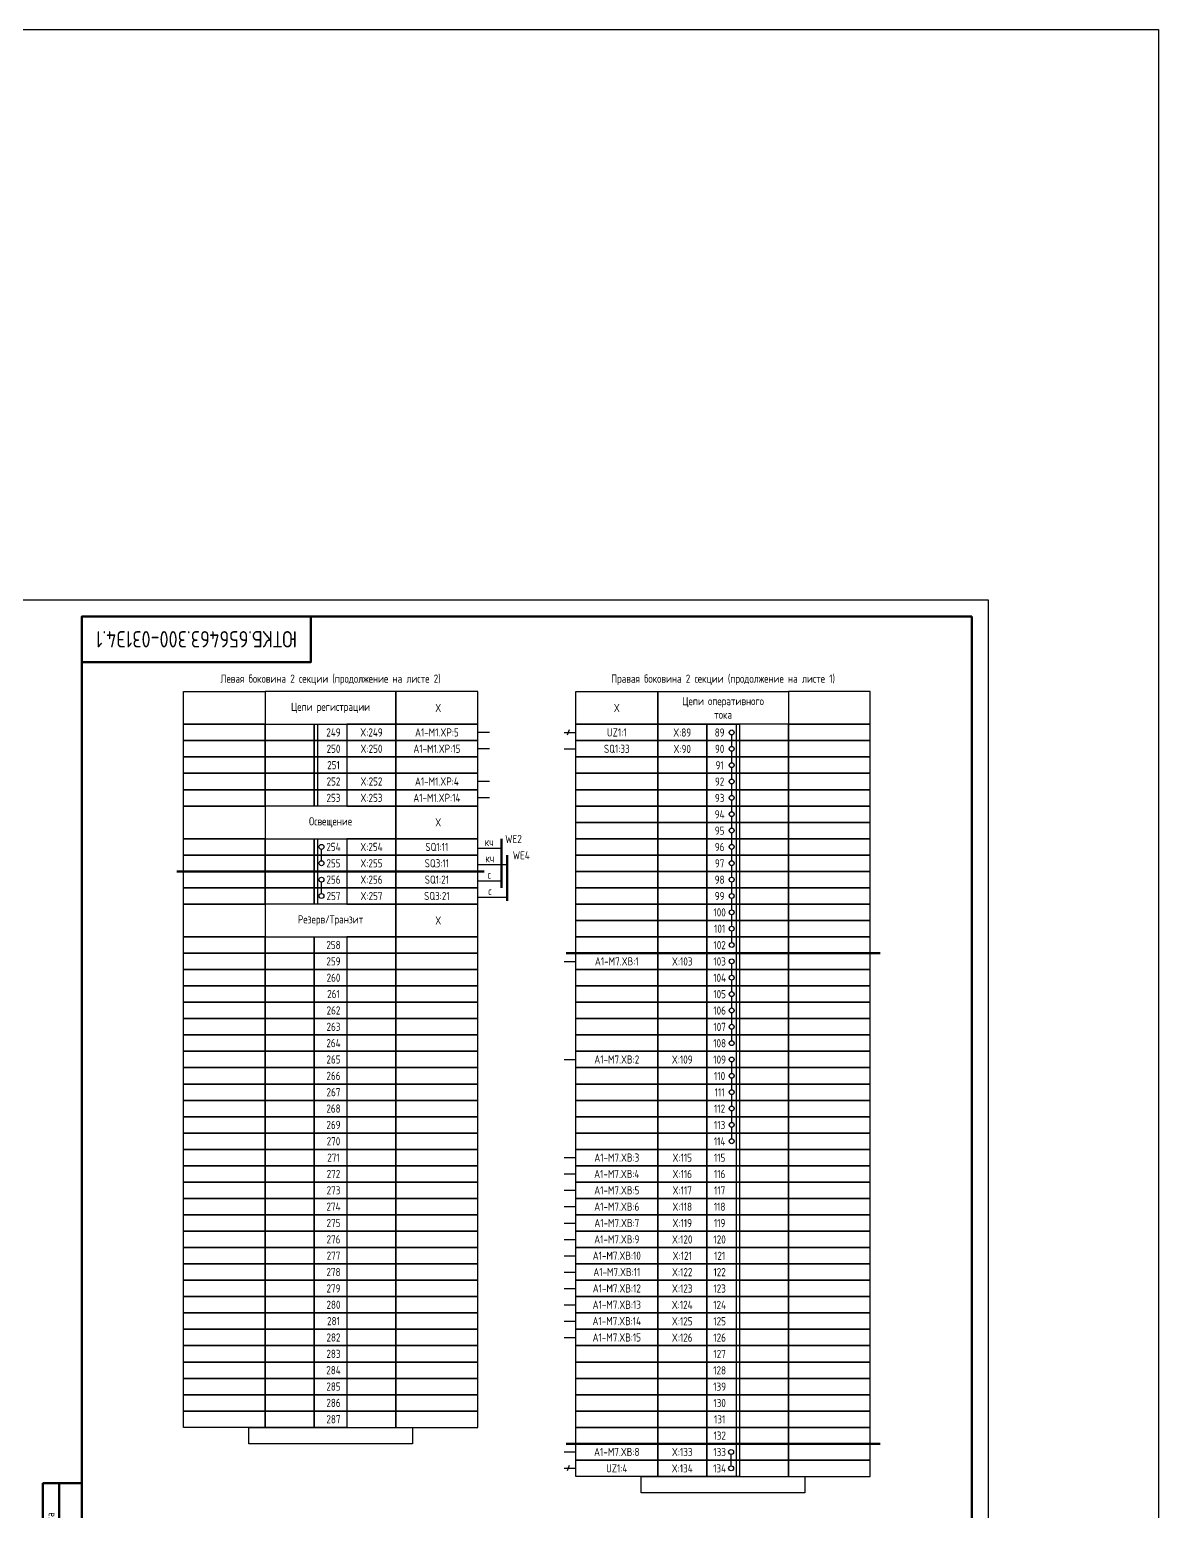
# Model space of a CAD drawing. Header units: millimetres. Extents: x -1043 to 5194, y -96 to 1568.
# Drawn here: x 4798 to 5143.1, y 1114.9 to 1567.9 of the extents above; entities that cross this region are included whole.
import ezdxf

# ---------------------------------------------------------------- set-up
doc = ezdxf.new("R2010")
doc.units = ezdxf.units.MM
doc.styles.add('Gost_type_A', font='GOST_A.TTF')

# ---------------------------------------------------------------- blocks, each defined once
blk = doc.blocks.new('Штамп левый нижний')
at = {"lineweight": 50}
for points in [[(-12, 145), (-7, 145), (-7, 110), (-12, 110)], [(-7, 145), (0, 145), (0, 110), (-7, 110)], [(-12, 110), (-7, 110), (-7, 85), (-12, 85)], [(-7, 110), (0, 110), (0, 85), (-7, 85)], [(-12, 85), (-7, 85), (-7, 60), (-12, 60)], [(-7, 85), (0, 85), (0, 60), (-7, 60)], [(-12, 60), (-7, 60), (-7, 25), (-12, 25)], [(-7, 60), (0, 60), (0, 25), (-7, 25)], [(-12, 25), (-7, 25), (-7, 0), (-12, 0)], [(-7, 25), (0, 25), (0, 0), (-7, 0)]]:
    blk.add_lwpolyline(points, close=True, dxfattribs=at)
at = {"char_height": 2.5, "attachment_point": 5, "rotation": 90, "style": 'Gost_type_A'}
for s, insert, width in [('Подп. и дата', (-9.5, 127.5), 35), ('Инв. № дубл.', (-9.5, 97.5), 25), ('Взам. инв. №', (-9.5, 72.5), 25), ('Подп. и дата', (-9.5, 42.5), 35), ('Инв. N подл.', (-9.5, 12.5), 25)]:
    blk.add_mtext(s, dxfattribs=dict(at, insert=insert, width=width))
blk = doc.blocks.new('Штамп угловой верхний')
at = {"lineweight": 50}
blk.add_lwpolyline([(0, 0), (70, 0), (70, -14), (0, -14)], close=True, dxfattribs=at)

msp = doc.modelspace()

# ---------------------------------------------------------------- linework, layer by layer
for p, q in [((4886, 1355.54), (4886, 1330.54)), ((4938.62, 1353.04), (4935, 1353.04)), ((4961.38, 1353.04), (4965, 1353.04)), ((4962.91, 1353.85), (4962.33, 1352.23)), ((4938.62, 1348.04), (4935, 1348.04)), ((4961.38, 1348.04), (4965, 1348.04)), ((4938.62, 1338.04), (4935, 1338.04)), ((4938.62, 1333.04), (4935, 1333.04)), ((4886, 1320.54), (4886, 1300.54)), ((4887.21, 1313.79), (4887.21, 1317.29)), ((4942, 1317.54), (4935, 1317.54)), ((4943.92, 1312.54), (4934.92, 1312.54)), ((4887.21, 1303.79), (4887.21, 1307.29)), ((4942, 1307.54), (4935, 1307.54)), ((4943.92, 1302.54), (4934.92, 1302.54)), ((4961.38, 1283.04), (4965, 1283.04)), ((4961.38, 1253.04), (4965, 1253.04)), ((4961.38, 1223.04), (4965, 1223.04)), ((4961.38, 1218.04), (4965, 1218.04)), ((4961.38, 1213.04), (4965, 1213.04)), ((4961.38, 1208.04), (4965, 1208.04)), ((4961.38, 1203.04), (4965, 1203.04)), ((4961.38, 1198.04), (4965, 1198.04)), ((4961.38, 1193.04), (4965, 1193.04)), ((4961.38, 1188.04), (4965, 1188.04)), ((4961.38, 1183.04), (4965, 1183.04)), ((4961.38, 1178.04), (4965, 1178.04)), ((4961.38, 1173.04), (4965, 1173.04)), ((4961.38, 1168.04), (4965, 1168.04)), ((4961.38, 1133.04), (4965, 1133.04)), ((4962.91, 1128.85), (4962.33, 1127.23)), ((4961.38, 1128.04), (4965, 1128.04))]:
    msp.add_line(p, q)
at = {"lineweight": -2}
for p, q in [((5012.63, 1348.79), (5012.63, 1352.29)), ((5012.63, 1343.79), (5012.63, 1347.29)), ((5012.63, 1338.79), (5012.63, 1342.29)), ((5012.63, 1333.79), (5012.63, 1337.29)), ((5012.63, 1328.79), (5012.63, 1332.29)), ((5012.63, 1323.79), (5012.63, 1327.29)), ((5012.63, 1318.79), (5012.63, 1322.29)), ((5012.63, 1313.79), (5012.63, 1317.29)), ((5012.63, 1308.79), (5012.63, 1312.29)), ((5012.63, 1303.79), (5012.63, 1307.29)), ((5012.63, 1298.79), (5012.63, 1302.29)), ((5012.63, 1293.79), (5012.63, 1297.29)), ((5012.63, 1288.79), (5012.63, 1292.29)), ((5012.63, 1278.79), (5012.63, 1282.29)), ((5012.63, 1273.79), (5012.63, 1277.29)), ((5012.63, 1268.79), (5012.63, 1272.29)), ((5012.63, 1263.79), (5012.63, 1267.29)), ((5012.63, 1258.79), (5012.63, 1262.29)), ((5012.63, 1248.79), (5012.63, 1252.29)), ((5012.63, 1243.79), (5012.63, 1247.29)), ((5012.63, 1238.79), (5012.63, 1242.29)), ((5012.63, 1233.79), (5012.63, 1237.29)), ((5012.63, 1228.79), (5012.63, 1232.29))]:
    msp.add_line(p, q, dxfattribs=at)
at = {"lineweight": 50}
for p, q in [((4942.21, 1305.54), (4942.21, 1320.54)), ((4943.99, 1301.54), (4943.99, 1315.54)), ((4843, 1310.54), (4937, 1310.54)), ((4962, 1285.54), (5058, 1285.54)), ((4962, 1135.54), (5058, 1135.54))]:
    msp.add_line(p, q, dxfattribs=at)
at = {"color": 7, "lineweight": -2}
msp.add_line((5012.45, 1128.79), (5012.45, 1132.29), dxfattribs=at)
at = {"color": 6}
msp.add_lwpolyline([(4143.59, 1567.93), (5143.07, 1567.93), (5143.07, 818.72), (4143.59, 818.72)], close=True, dxfattribs=at)
for points in [[(5091, 1393.54), (5091, 973.54), (4794, 973.54), (4794, 1393.54)], [(4845, 1365.54), (4870, 1365.54), (4870, 1355.54), (4845, 1355.54)], [(4910, 1365.54), (4870, 1365.54), (4870, 1355.54), (4910, 1355.54)], [(4935, 1365.54), (4910, 1365.54), (4910, 1355.54), (4935, 1355.54)], [(4965, 1365.54), (4990, 1365.54), (4990, 1355.54), (4965, 1355.54)], [(4990, 1365.54), (5030, 1365.54), (5030, 1355.54), (4990, 1355.54)], [(5055, 1365.54), (5030, 1365.54), (5030, 1355.54), (5055, 1355.54)], [(4845, 1355.54), (4870, 1355.54), (4870, 1350.54), (4845, 1350.54)], [(4870, 1355.54), (4885, 1355.54), (4885, 1350.54), (4870, 1350.54)], [(4885, 1355.54), (4895, 1355.54), (4895, 1350.54), (4885, 1350.54)], [(4910, 1355.54), (4895, 1355.54), (4895, 1350.54), (4910, 1350.54)], [(4935, 1355.54), (4910, 1355.54), (4910, 1350.54), (4935, 1350.54)], [(4965, 1355.54), (4990, 1355.54), (4990, 1350.54), (4965, 1350.54)], [(4990, 1355.54), (5005, 1355.54), (5005, 1350.54), (4990, 1350.54)], [(5005, 1355.54), (5015, 1355.54), (5015, 1350.54), (5005, 1350.54)], [(5030, 1355.54), (5015, 1355.54), (5015, 1350.54), (5030, 1350.54)], [(5055, 1355.54), (5030, 1355.54), (5030, 1350.54), (5055, 1350.54)], [(4845, 1350.54), (4870, 1350.54), (4870, 1345.54), (4845, 1345.54)], [(4870, 1350.54), (4885, 1350.54), (4885, 1345.54), (4870, 1345.54)], [(4885, 1350.54), (4895, 1350.54), (4895, 1345.54), (4885, 1345.54)], [(4910, 1350.54), (4895, 1350.54), (4895, 1345.54), (4910, 1345.54)], [(4935, 1350.54), (4910, 1350.54), (4910, 1345.54), (4935, 1345.54)], [(4965, 1350.54), (4990, 1350.54), (4990, 1345.54), (4965, 1345.54)], [(4990, 1350.54), (5005, 1350.54), (5005, 1345.54), (4990, 1345.54)], [(5005, 1350.54), (5015, 1350.54), (5015, 1345.54), (5005, 1345.54)], [(5030, 1350.54), (5015, 1350.54), (5015, 1345.54), (5030, 1345.54)], [(5055, 1350.54), (5030, 1350.54), (5030, 1345.54), (5055, 1345.54)], [(4845, 1345.54), (4870, 1345.54), (4870, 1340.54), (4845, 1340.54)], [(4870, 1345.54), (4885, 1345.54), (4885, 1340.54), (4870, 1340.54)], [(4885, 1345.54), (4895, 1345.54), (4895, 1340.54), (4885, 1340.54)], [(4910, 1345.54), (4895, 1345.54), (4895, 1340.54), (4910, 1340.54)], [(4935, 1345.54), (4910, 1345.54), (4910, 1340.54), (4935, 1340.54)], [(4965, 1345.54), (4990, 1345.54), (4990, 1340.54), (4965, 1340.54)], [(4990, 1345.54), (5005, 1345.54), (5005, 1340.54), (4990, 1340.54)], [(5005, 1345.54), (5015, 1345.54), (5015, 1340.54), (5005, 1340.54)], [(5030, 1345.54), (5015, 1345.54), (5015, 1340.54), (5030, 1340.54)], [(5055, 1345.54), (5030, 1345.54), (5030, 1340.54), (5055, 1340.54)], [(4845, 1340.54), (4870, 1340.54), (4870, 1335.54), (4845, 1335.54)], [(4870, 1340.54), (4885, 1340.54), (4885, 1335.54), (4870, 1335.54)], [(4885, 1340.54), (4895, 1340.54), (4895, 1335.54), (4885, 1335.54)], [(4910, 1340.54), (4895, 1340.54), (4895, 1335.54), (4910, 1335.54)], [(4935, 1340.54), (4910, 1340.54), (4910, 1335.54), (4935, 1335.54)], [(4965, 1340.54), (4990, 1340.54), (4990, 1335.54), (4965, 1335.54)], [(4990, 1340.54), (5005, 1340.54), (5005, 1335.54), (4990, 1335.54)], [(5005, 1340.54), (5015, 1340.54), (5015, 1335.54), (5005, 1335.54)], [(5030, 1340.54), (5015, 1340.54), (5015, 1335.54), (5030, 1335.54)], [(5055, 1340.54), (5030, 1340.54), (5030, 1335.54), (5055, 1335.54)], [(4845, 1335.54), (4870, 1335.54), (4870, 1330.54), (4845, 1330.54)], [(4870, 1335.54), (4885, 1335.54), (4885, 1330.54), (4870, 1330.54)], [(4885, 1335.54), (4895, 1335.54), (4895, 1330.54), (4885, 1330.54)], [(4910, 1335.54), (4895, 1335.54), (4895, 1330.54), (4910, 1330.54)], [(4935, 1335.54), (4910, 1335.54), (4910, 1330.54), (4935, 1330.54)], [(4965, 1335.54), (4990, 1335.54), (4990, 1330.54), (4965, 1330.54)], [(4990, 1335.54), (5005, 1335.54), (5005, 1330.54), (4990, 1330.54)], [(5005, 1335.54), (5015, 1335.54), (5015, 1330.54), (5005, 1330.54)], [(5030, 1335.54), (5015, 1335.54), (5015, 1330.54), (5030, 1330.54)], [(5055, 1335.54), (5030, 1335.54), (5030, 1330.54), (5055, 1330.54)], [(4845, 1330.54), (4870, 1330.54), (4870, 1320.54), (4845, 1320.54)], [(4910, 1330.54), (4870, 1330.54), (4870, 1320.54), (4910, 1320.54)], [(4935, 1330.54), (4910, 1330.54), (4910, 1320.54), (4935, 1320.54)], [(4965, 1330.54), (4990, 1330.54), (4990, 1325.54), (4965, 1325.54)], [(4990, 1330.54), (5005, 1330.54), (5005, 1325.54), (4990, 1325.54)], [(5005, 1330.54), (5015, 1330.54), (5015, 1325.54), (5005, 1325.54)], [(5030, 1330.54), (5015, 1330.54), (5015, 1325.54), (5030, 1325.54)], [(5055, 1330.54), (5030, 1330.54), (5030, 1325.54), (5055, 1325.54)], [(4965, 1325.54), (4990, 1325.54), (4990, 1320.54), (4965, 1320.54)], [(4990, 1325.54), (5005, 1325.54), (5005, 1320.54), (4990, 1320.54)], [(5005, 1325.54), (5015, 1325.54), (5015, 1320.54), (5005, 1320.54)], [(5030, 1325.54), (5015, 1325.54), (5015, 1320.54), (5030, 1320.54)], [(5055, 1325.54), (5030, 1325.54), (5030, 1320.54), (5055, 1320.54)], [(4845, 1320.54), (4870, 1320.54), (4870, 1315.54), (4845, 1315.54)], [(4870, 1320.54), (4885, 1320.54), (4885, 1315.54), (4870, 1315.54)], [(4885, 1320.54), (4895, 1320.54), (4895, 1315.54), (4885, 1315.54)], [(4910, 1320.54), (4895, 1320.54), (4895, 1315.54), (4910, 1315.54)], [(4935, 1320.54), (4910, 1320.54), (4910, 1315.54), (4935, 1315.54)], [(4965, 1320.54), (4990, 1320.54), (4990, 1315.54), (4965, 1315.54)], [(4990, 1320.54), (5005, 1320.54), (5005, 1315.54), (4990, 1315.54)], [(5005, 1320.54), (5015, 1320.54), (5015, 1315.54), (5005, 1315.54)], [(5030, 1320.54), (5015, 1320.54), (5015, 1315.54), (5030, 1315.54)], [(5055, 1320.54), (5030, 1320.54), (5030, 1315.54), (5055, 1315.54)], [(4845, 1315.54), (4870, 1315.54), (4870, 1310.54), (4845, 1310.54)], [(4870, 1315.54), (4885, 1315.54), (4885, 1310.54), (4870, 1310.54)], [(4885, 1315.54), (4895, 1315.54), (4895, 1310.54), (4885, 1310.54)], [(4910, 1315.54), (4895, 1315.54), (4895, 1310.54), (4910, 1310.54)], [(4935, 1315.54), (4910, 1315.54), (4910, 1310.54), (4935, 1310.54)], [(4965, 1315.54), (4990, 1315.54), (4990, 1310.54), (4965, 1310.54)], [(4990, 1315.54), (5005, 1315.54), (5005, 1310.54), (4990, 1310.54)], [(5005, 1315.54), (5015, 1315.54), (5015, 1310.54), (5005, 1310.54)], [(5030, 1315.54), (5015, 1315.54), (5015, 1310.54), (5030, 1310.54)], [(5055, 1315.54), (5030, 1315.54), (5030, 1310.54), (5055, 1310.54)], [(4845, 1310.54), (4870, 1310.54), (4870, 1305.54), (4845, 1305.54)], [(4870, 1310.54), (4885, 1310.54), (4885, 1305.54), (4870, 1305.54)], [(4885, 1310.54), (4895, 1310.54), (4895, 1305.54), (4885, 1305.54)], [(4910, 1310.54), (4895, 1310.54), (4895, 1305.54), (4910, 1305.54)], [(4935, 1310.54), (4910, 1310.54), (4910, 1305.54), (4935, 1305.54)], [(4965, 1310.54), (4990, 1310.54), (4990, 1305.54), (4965, 1305.54)], [(4990, 1310.54), (5005, 1310.54), (5005, 1305.54), (4990, 1305.54)], [(5005, 1310.54), (5015, 1310.54), (5015, 1305.54), (5005, 1305.54)], [(5030, 1310.54), (5015, 1310.54), (5015, 1305.54), (5030, 1305.54)], [(5055, 1310.54), (5030, 1310.54), (5030, 1305.54), (5055, 1305.54)], [(4845, 1305.54), (4870, 1305.54), (4870, 1300.54), (4845, 1300.54)], [(4870, 1305.54), (4885, 1305.54), (4885, 1300.54), (4870, 1300.54)], [(4885, 1305.54), (4895, 1305.54), (4895, 1300.54), (4885, 1300.54)], [(4910, 1305.54), (4895, 1305.54), (4895, 1300.54), (4910, 1300.54)], [(4935, 1305.54), (4910, 1305.54), (4910, 1300.54), (4935, 1300.54)], [(4965, 1305.54), (4990, 1305.54), (4990, 1300.54), (4965, 1300.54)], [(4990, 1305.54), (5005, 1305.54), (5005, 1300.54), (4990, 1300.54)], [(5005, 1305.54), (5015, 1305.54), (5015, 1300.54), (5005, 1300.54)], [(5030, 1305.54), (5015, 1305.54), (5015, 1300.54), (5030, 1300.54)], [(5055, 1305.54), (5030, 1305.54), (5030, 1300.54), (5055, 1300.54)], [(4845, 1300.54), (4870, 1300.54), (4870, 1290.54), (4845, 1290.54)], [(4910, 1300.54), (4870, 1300.54), (4870, 1290.54), (4910, 1290.54)], [(4935, 1300.54), (4910, 1300.54), (4910, 1290.54), (4935, 1290.54)], [(4965, 1300.54), (4990, 1300.54), (4990, 1295.54), (4965, 1295.54)], [(4990, 1300.54), (5005, 1300.54), (5005, 1295.54), (4990, 1295.54)], [(5005, 1300.54), (5015, 1300.54), (5015, 1295.54), (5005, 1295.54)], [(5030, 1300.54), (5015, 1300.54), (5015, 1295.54), (5030, 1295.54)], [(5055, 1300.54), (5030, 1300.54), (5030, 1295.54), (5055, 1295.54)], [(4965, 1295.54), (4990, 1295.54), (4990, 1290.54), (4965, 1290.54)], [(4990, 1295.54), (5005, 1295.54), (5005, 1290.54), (4990, 1290.54)], [(5005, 1295.54), (5015, 1295.54), (5015, 1290.54), (5005, 1290.54)], [(5030, 1295.54), (5015, 1295.54), (5015, 1290.54), (5030, 1290.54)], [(5055, 1295.54), (5030, 1295.54), (5030, 1290.54), (5055, 1290.54)], [(4845, 1290.54), (4870, 1290.54), (4870, 1285.54), (4845, 1285.54)], [(4870, 1290.54), (4885, 1290.54), (4885, 1285.54), (4870, 1285.54)], [(4885, 1290.54), (4895, 1290.54), (4895, 1285.54), (4885, 1285.54)], [(4910, 1290.54), (4895, 1290.54), (4895, 1285.54), (4910, 1285.54)], [(4935, 1290.54), (4910, 1290.54), (4910, 1285.54), (4935, 1285.54)], [(4965, 1290.54), (4990, 1290.54), (4990, 1285.54), (4965, 1285.54)], [(4990, 1290.54), (5005, 1290.54), (5005, 1285.54), (4990, 1285.54)], [(5005, 1290.54), (5015, 1290.54), (5015, 1285.54), (5005, 1285.54)], [(5030, 1290.54), (5015, 1290.54), (5015, 1285.54), (5030, 1285.54)], [(5055, 1290.54), (5030, 1290.54), (5030, 1285.54), (5055, 1285.54)], [(4845, 1285.54), (4870, 1285.54), (4870, 1280.54), (4845, 1280.54)], [(4870, 1285.54), (4885, 1285.54), (4885, 1280.54), (4870, 1280.54)], [(4885, 1285.54), (4895, 1285.54), (4895, 1280.54), (4885, 1280.54)], [(4910, 1285.54), (4895, 1285.54), (4895, 1280.54), (4910, 1280.54)], [(4935, 1285.54), (4910, 1285.54), (4910, 1280.54), (4935, 1280.54)], [(4965, 1285.54), (4990, 1285.54), (4990, 1280.54), (4965, 1280.54)], [(4990, 1285.54), (5005, 1285.54), (5005, 1280.54), (4990, 1280.54)], [(5005, 1285.54), (5015, 1285.54), (5015, 1280.54), (5005, 1280.54)], [(5030, 1285.54), (5015, 1285.54), (5015, 1280.54), (5030, 1280.54)], [(5055, 1285.54), (5030, 1285.54), (5030, 1280.54), (5055, 1280.54)], [(4845, 1280.54), (4870, 1280.54), (4870, 1275.54), (4845, 1275.54)], [(4870, 1280.54), (4885, 1280.54), (4885, 1275.54), (4870, 1275.54)], [(4885, 1280.54), (4895, 1280.54), (4895, 1275.54), (4885, 1275.54)], [(4910, 1280.54), (4895, 1280.54), (4895, 1275.54), (4910, 1275.54)], [(4935, 1280.54), (4910, 1280.54), (4910, 1275.54), (4935, 1275.54)], [(4965, 1280.54), (4990, 1280.54), (4990, 1275.54), (4965, 1275.54)], [(4990, 1280.54), (5005, 1280.54), (5005, 1275.54), (4990, 1275.54)], [(5005, 1280.54), (5015, 1280.54), (5015, 1275.54), (5005, 1275.54)], [(5030, 1280.54), (5015, 1280.54), (5015, 1275.54), (5030, 1275.54)], [(5055, 1280.54), (5030, 1280.54), (5030, 1275.54), (5055, 1275.54)], [(4845, 1275.54), (4870, 1275.54), (4870, 1270.54), (4845, 1270.54)], [(4870, 1275.54), (4885, 1275.54), (4885, 1270.54), (4870, 1270.54)], [(4885, 1275.54), (4895, 1275.54), (4895, 1270.54), (4885, 1270.54)], [(4910, 1275.54), (4895, 1275.54), (4895, 1270.54), (4910, 1270.54)], [(4935, 1275.54), (4910, 1275.54), (4910, 1270.54), (4935, 1270.54)], [(4965, 1275.54), (4990, 1275.54), (4990, 1270.54), (4965, 1270.54)], [(4990, 1275.54), (5005, 1275.54), (5005, 1270.54), (4990, 1270.54)], [(5005, 1275.54), (5015, 1275.54), (5015, 1270.54), (5005, 1270.54)], [(5030, 1275.54), (5015, 1275.54), (5015, 1270.54), (5030, 1270.54)], [(5055, 1275.54), (5030, 1275.54), (5030, 1270.54), (5055, 1270.54)], [(4845, 1270.54), (4870, 1270.54), (4870, 1265.54), (4845, 1265.54)], [(4870, 1270.54), (4885, 1270.54), (4885, 1265.54), (4870, 1265.54)], [(4885, 1270.54), (4895, 1270.54), (4895, 1265.54), (4885, 1265.54)], [(4910, 1270.54), (4895, 1270.54), (4895, 1265.54), (4910, 1265.54)], [(4935, 1270.54), (4910, 1270.54), (4910, 1265.54), (4935, 1265.54)], [(4965, 1270.54), (4990, 1270.54), (4990, 1265.54), (4965, 1265.54)], [(4990, 1270.54), (5005, 1270.54), (5005, 1265.54), (4990, 1265.54)], [(5005, 1270.54), (5015, 1270.54), (5015, 1265.54), (5005, 1265.54)], [(5030, 1270.54), (5015, 1270.54), (5015, 1265.54), (5030, 1265.54)], [(5055, 1270.54), (5030, 1270.54), (5030, 1265.54), (5055, 1265.54)], [(4845, 1265.54), (4870, 1265.54), (4870, 1260.54), (4845, 1260.54)], [(4870, 1265.54), (4885, 1265.54), (4885, 1260.54), (4870, 1260.54)], [(4885, 1265.54), (4895, 1265.54), (4895, 1260.54), (4885, 1260.54)], [(4910, 1265.54), (4895, 1265.54), (4895, 1260.54), (4910, 1260.54)], [(4935, 1265.54), (4910, 1265.54), (4910, 1260.54), (4935, 1260.54)], [(4965, 1265.54), (4990, 1265.54), (4990, 1260.54), (4965, 1260.54)], [(4990, 1265.54), (5005, 1265.54), (5005, 1260.54), (4990, 1260.54)], [(5005, 1265.54), (5015, 1265.54), (5015, 1260.54), (5005, 1260.54)], [(5030, 1265.54), (5015, 1265.54), (5015, 1260.54), (5030, 1260.54)], [(5055, 1265.54), (5030, 1265.54), (5030, 1260.54), (5055, 1260.54)], [(4845, 1260.54), (4870, 1260.54), (4870, 1255.54), (4845, 1255.54)], [(4870, 1260.54), (4885, 1260.54), (4885, 1255.54), (4870, 1255.54)], [(4885, 1260.54), (4895, 1260.54), (4895, 1255.54), (4885, 1255.54)], [(4910, 1260.54), (4895, 1260.54), (4895, 1255.54), (4910, 1255.54)], [(4935, 1260.54), (4910, 1260.54), (4910, 1255.54), (4935, 1255.54)], [(4965, 1260.54), (4990, 1260.54), (4990, 1255.54), (4965, 1255.54)], [(4990, 1260.54), (5005, 1260.54), (5005, 1255.54), (4990, 1255.54)], [(5005, 1260.54), (5015, 1260.54), (5015, 1255.54), (5005, 1255.54)], [(5030, 1260.54), (5015, 1260.54), (5015, 1255.54), (5030, 1255.54)], [(5055, 1260.54), (5030, 1260.54), (5030, 1255.54), (5055, 1255.54)], [(4845, 1255.54), (4870, 1255.54), (4870, 1250.54), (4845, 1250.54)], [(4870, 1255.54), (4885, 1255.54), (4885, 1250.54), (4870, 1250.54)], [(4885, 1255.54), (4895, 1255.54), (4895, 1250.54), (4885, 1250.54)], [(4910, 1255.54), (4895, 1255.54), (4895, 1250.54), (4910, 1250.54)], [(4935, 1255.54), (4910, 1255.54), (4910, 1250.54), (4935, 1250.54)], [(4965, 1255.54), (4990, 1255.54), (4990, 1250.54), (4965, 1250.54)], [(4990, 1255.54), (5005, 1255.54), (5005, 1250.54), (4990, 1250.54)], [(5005, 1255.54), (5015, 1255.54), (5015, 1250.54), (5005, 1250.54)], [(5030, 1255.54), (5015, 1255.54), (5015, 1250.54), (5030, 1250.54)], [(5055, 1255.54), (5030, 1255.54), (5030, 1250.54), (5055, 1250.54)], [(4845, 1250.54), (4870, 1250.54), (4870, 1245.54), (4845, 1245.54)], [(4870, 1250.54), (4885, 1250.54), (4885, 1245.54), (4870, 1245.54)], [(4885, 1250.54), (4895, 1250.54), (4895, 1245.54), (4885, 1245.54)], [(4910, 1250.54), (4895, 1250.54), (4895, 1245.54), (4910, 1245.54)], [(4935, 1250.54), (4910, 1250.54), (4910, 1245.54), (4935, 1245.54)], [(4965, 1250.54), (4990, 1250.54), (4990, 1245.54), (4965, 1245.54)], [(4990, 1250.54), (5005, 1250.54), (5005, 1245.54), (4990, 1245.54)], [(5005, 1250.54), (5015, 1250.54), (5015, 1245.54), (5005, 1245.54)], [(5030, 1250.54), (5015, 1250.54), (5015, 1245.54), (5030, 1245.54)], [(5055, 1250.54), (5030, 1250.54), (5030, 1245.54), (5055, 1245.54)], [(4845, 1245.54), (4870, 1245.54), (4870, 1240.54), (4845, 1240.54)], [(4870, 1245.54), (4885, 1245.54), (4885, 1240.54), (4870, 1240.54)], [(4885, 1245.54), (4895, 1245.54), (4895, 1240.54), (4885, 1240.54)], [(4910, 1245.54), (4895, 1245.54), (4895, 1240.54), (4910, 1240.54)], [(4935, 1245.54), (4910, 1245.54), (4910, 1240.54), (4935, 1240.54)], [(4965, 1245.54), (4990, 1245.54), (4990, 1240.54), (4965, 1240.54)], [(4990, 1245.54), (5005, 1245.54), (5005, 1240.54), (4990, 1240.54)], [(5005, 1245.54), (5015, 1245.54), (5015, 1240.54), (5005, 1240.54)], [(5030, 1245.54), (5015, 1245.54), (5015, 1240.54), (5030, 1240.54)], [(5055, 1245.54), (5030, 1245.54), (5030, 1240.54), (5055, 1240.54)], [(4845, 1240.54), (4870, 1240.54), (4870, 1235.54), (4845, 1235.54)], [(4870, 1240.54), (4885, 1240.54), (4885, 1235.54), (4870, 1235.54)], [(4885, 1240.54), (4895, 1240.54), (4895, 1235.54), (4885, 1235.54)], [(4910, 1240.54), (4895, 1240.54), (4895, 1235.54), (4910, 1235.54)], [(4935, 1240.54), (4910, 1240.54), (4910, 1235.54), (4935, 1235.54)], [(4965, 1240.54), (4990, 1240.54), (4990, 1235.54), (4965, 1235.54)], [(4990, 1240.54), (5005, 1240.54), (5005, 1235.54), (4990, 1235.54)], [(5005, 1240.54), (5015, 1240.54), (5015, 1235.54), (5005, 1235.54)], [(5030, 1240.54), (5015, 1240.54), (5015, 1235.54), (5030, 1235.54)], [(5055, 1240.54), (5030, 1240.54), (5030, 1235.54), (5055, 1235.54)], [(4845, 1235.54), (4870, 1235.54), (4870, 1230.54), (4845, 1230.54)], [(4870, 1235.54), (4885, 1235.54), (4885, 1230.54), (4870, 1230.54)], [(4885, 1235.54), (4895, 1235.54), (4895, 1230.54), (4885, 1230.54)], [(4910, 1235.54), (4895, 1235.54), (4895, 1230.54), (4910, 1230.54)], [(4935, 1235.54), (4910, 1235.54), (4910, 1230.54), (4935, 1230.54)], [(4965, 1235.54), (4990, 1235.54), (4990, 1230.54), (4965, 1230.54)], [(4990, 1235.54), (5005, 1235.54), (5005, 1230.54), (4990, 1230.54)], [(5005, 1235.54), (5015, 1235.54), (5015, 1230.54), (5005, 1230.54)], [(5030, 1235.54), (5015, 1235.54), (5015, 1230.54), (5030, 1230.54)], [(5055, 1235.54), (5030, 1235.54), (5030, 1230.54), (5055, 1230.54)], [(4845, 1230.54), (4870, 1230.54), (4870, 1225.54), (4845, 1225.54)], [(4870, 1230.54), (4885, 1230.54), (4885, 1225.54), (4870, 1225.54)], [(4885, 1230.54), (4895, 1230.54), (4895, 1225.54), (4885, 1225.54)], [(4910, 1230.54), (4895, 1230.54), (4895, 1225.54), (4910, 1225.54)], [(4935, 1230.54), (4910, 1230.54), (4910, 1225.54), (4935, 1225.54)], [(4965, 1230.54), (4990, 1230.54), (4990, 1225.54), (4965, 1225.54)], [(4990, 1230.54), (5005, 1230.54), (5005, 1225.54), (4990, 1225.54)], [(5005, 1230.54), (5015, 1230.54), (5015, 1225.54), (5005, 1225.54)], [(5030, 1230.54), (5015, 1230.54), (5015, 1225.54), (5030, 1225.54)], [(5055, 1230.54), (5030, 1230.54), (5030, 1225.54), (5055, 1225.54)], [(4845, 1225.54), (4870, 1225.54), (4870, 1220.54), (4845, 1220.54)], [(4870, 1225.54), (4885, 1225.54), (4885, 1220.54), (4870, 1220.54)], [(4885, 1225.54), (4895, 1225.54), (4895, 1220.54), (4885, 1220.54)], [(4910, 1225.54), (4895, 1225.54), (4895, 1220.54), (4910, 1220.54)], [(4935, 1225.54), (4910, 1225.54), (4910, 1220.54), (4935, 1220.54)], [(4965, 1225.54), (4990, 1225.54), (4990, 1220.54), (4965, 1220.54)], [(4990, 1225.54), (5005, 1225.54), (5005, 1220.54), (4990, 1220.54)], [(5005, 1225.54), (5015, 1225.54), (5015, 1220.54), (5005, 1220.54)], [(5030, 1225.54), (5015, 1225.54), (5015, 1220.54), (5030, 1220.54)], [(5055, 1225.54), (5030, 1225.54), (5030, 1220.54), (5055, 1220.54)], [(4845, 1220.54), (4870, 1220.54), (4870, 1215.54), (4845, 1215.54)], [(4870, 1220.54), (4885, 1220.54), (4885, 1215.54), (4870, 1215.54)], [(4885, 1220.54), (4895, 1220.54), (4895, 1215.54), (4885, 1215.54)], [(4910, 1220.54), (4895, 1220.54), (4895, 1215.54), (4910, 1215.54)], [(4935, 1220.54), (4910, 1220.54), (4910, 1215.54), (4935, 1215.54)], [(4965, 1220.54), (4990, 1220.54), (4990, 1215.54), (4965, 1215.54)], [(4990, 1220.54), (5005, 1220.54), (5005, 1215.54), (4990, 1215.54)], [(5005, 1220.54), (5015, 1220.54), (5015, 1215.54), (5005, 1215.54)], [(5030, 1220.54), (5015, 1220.54), (5015, 1215.54), (5030, 1215.54)], [(5055, 1220.54), (5030, 1220.54), (5030, 1215.54), (5055, 1215.54)], [(4845, 1215.54), (4870, 1215.54), (4870, 1210.54), (4845, 1210.54)], [(4870, 1215.54), (4885, 1215.54), (4885, 1210.54), (4870, 1210.54)], [(4885, 1215.54), (4895, 1215.54), (4895, 1210.54), (4885, 1210.54)], [(4910, 1215.54), (4895, 1215.54), (4895, 1210.54), (4910, 1210.54)], [(4935, 1215.54), (4910, 1215.54), (4910, 1210.54), (4935, 1210.54)], [(4965, 1215.54), (4990, 1215.54), (4990, 1210.54), (4965, 1210.54)], [(4990, 1215.54), (5005, 1215.54), (5005, 1210.54), (4990, 1210.54)], [(5005, 1215.54), (5015, 1215.54), (5015, 1210.54), (5005, 1210.54)], [(5030, 1215.54), (5015, 1215.54), (5015, 1210.54), (5030, 1210.54)], [(5055, 1215.54), (5030, 1215.54), (5030, 1210.54), (5055, 1210.54)], [(4845, 1210.54), (4870, 1210.54), (4870, 1205.54), (4845, 1205.54)], [(4870, 1210.54), (4885, 1210.54), (4885, 1205.54), (4870, 1205.54)], [(4885, 1210.54), (4895, 1210.54), (4895, 1205.54), (4885, 1205.54)], [(4910, 1210.54), (4895, 1210.54), (4895, 1205.54), (4910, 1205.54)], [(4935, 1210.54), (4910, 1210.54), (4910, 1205.54), (4935, 1205.54)], [(4965, 1210.54), (4990, 1210.54), (4990, 1205.54), (4965, 1205.54)], [(4990, 1210.54), (5005, 1210.54), (5005, 1205.54), (4990, 1205.54)], [(5005, 1210.54), (5015, 1210.54), (5015, 1205.54), (5005, 1205.54)], [(5030, 1210.54), (5015, 1210.54), (5015, 1205.54), (5030, 1205.54)], [(5055, 1210.54), (5030, 1210.54), (5030, 1205.54), (5055, 1205.54)], [(4845, 1205.54), (4870, 1205.54), (4870, 1200.54), (4845, 1200.54)], [(4870, 1205.54), (4885, 1205.54), (4885, 1200.54), (4870, 1200.54)], [(4885, 1205.54), (4895, 1205.54), (4895, 1200.54), (4885, 1200.54)], [(4910, 1205.54), (4895, 1205.54), (4895, 1200.54), (4910, 1200.54)], [(4935, 1205.54), (4910, 1205.54), (4910, 1200.54), (4935, 1200.54)], [(4965, 1205.54), (4990, 1205.54), (4990, 1200.54), (4965, 1200.54)], [(4990, 1205.54), (5005, 1205.54), (5005, 1200.54), (4990, 1200.54)], [(5005, 1205.54), (5015, 1205.54), (5015, 1200.54), (5005, 1200.54)], [(5030, 1205.54), (5015, 1205.54), (5015, 1200.54), (5030, 1200.54)], [(5055, 1205.54), (5030, 1205.54), (5030, 1200.54), (5055, 1200.54)], [(4845, 1200.54), (4870, 1200.54), (4870, 1195.54), (4845, 1195.54)], [(4870, 1200.54), (4885, 1200.54), (4885, 1195.54), (4870, 1195.54)], [(4885, 1200.54), (4895, 1200.54), (4895, 1195.54), (4885, 1195.54)], [(4910, 1200.54), (4895, 1200.54), (4895, 1195.54), (4910, 1195.54)], [(4935, 1200.54), (4910, 1200.54), (4910, 1195.54), (4935, 1195.54)], [(4965, 1200.54), (4990, 1200.54), (4990, 1195.54), (4965, 1195.54)], [(4990, 1200.54), (5005, 1200.54), (5005, 1195.54), (4990, 1195.54)], [(5005, 1200.54), (5015, 1200.54), (5015, 1195.54), (5005, 1195.54)], [(5030, 1200.54), (5015, 1200.54), (5015, 1195.54), (5030, 1195.54)], [(5055, 1200.54), (5030, 1200.54), (5030, 1195.54), (5055, 1195.54)], [(4845, 1195.54), (4870, 1195.54), (4870, 1190.54), (4845, 1190.54)], [(4870, 1195.54), (4885, 1195.54), (4885, 1190.54), (4870, 1190.54)], [(4885, 1195.54), (4895, 1195.54), (4895, 1190.54), (4885, 1190.54)], [(4910, 1195.54), (4895, 1195.54), (4895, 1190.54), (4910, 1190.54)], [(4935, 1195.54), (4910, 1195.54), (4910, 1190.54), (4935, 1190.54)], [(4965, 1195.54), (4990, 1195.54), (4990, 1190.54), (4965, 1190.54)], [(4990, 1195.54), (5005, 1195.54), (5005, 1190.54), (4990, 1190.54)], [(5005, 1195.54), (5015, 1195.54), (5015, 1190.54), (5005, 1190.54)], [(5030, 1195.54), (5015, 1195.54), (5015, 1190.54), (5030, 1190.54)], [(5055, 1195.54), (5030, 1195.54), (5030, 1190.54), (5055, 1190.54)], [(4845, 1190.54), (4870, 1190.54), (4870, 1185.54), (4845, 1185.54)], [(4870, 1190.54), (4885, 1190.54), (4885, 1185.54), (4870, 1185.54)], [(4885, 1190.54), (4895, 1190.54), (4895, 1185.54), (4885, 1185.54)], [(4910, 1190.54), (4895, 1190.54), (4895, 1185.54), (4910, 1185.54)], [(4935, 1190.54), (4910, 1190.54), (4910, 1185.54), (4935, 1185.54)], [(4965, 1190.54), (4990, 1190.54), (4990, 1185.54), (4965, 1185.54)], [(4990, 1190.54), (5005, 1190.54), (5005, 1185.54), (4990, 1185.54)], [(5005, 1190.54), (5015, 1190.54), (5015, 1185.54), (5005, 1185.54)], [(5030, 1190.54), (5015, 1190.54), (5015, 1185.54), (5030, 1185.54)], [(5055, 1190.54), (5030, 1190.54), (5030, 1185.54), (5055, 1185.54)], [(4845, 1185.54), (4870, 1185.54), (4870, 1180.54), (4845, 1180.54)], [(4870, 1185.54), (4885, 1185.54), (4885, 1180.54), (4870, 1180.54)], [(4885, 1185.54), (4895, 1185.54), (4895, 1180.54), (4885, 1180.54)], [(4910, 1185.54), (4895, 1185.54), (4895, 1180.54), (4910, 1180.54)], [(4935, 1185.54), (4910, 1185.54), (4910, 1180.54), (4935, 1180.54)], [(4965, 1185.54), (4990, 1185.54), (4990, 1180.54), (4965, 1180.54)], [(4990, 1185.54), (5005, 1185.54), (5005, 1180.54), (4990, 1180.54)], [(5005, 1185.54), (5015, 1185.54), (5015, 1180.54), (5005, 1180.54)], [(5030, 1185.54), (5015, 1185.54), (5015, 1180.54), (5030, 1180.54)], [(5055, 1185.54), (5030, 1185.54), (5030, 1180.54), (5055, 1180.54)], [(4845, 1180.54), (4870, 1180.54), (4870, 1175.54), (4845, 1175.54)], [(4870, 1180.54), (4885, 1180.54), (4885, 1175.54), (4870, 1175.54)], [(4885, 1180.54), (4895, 1180.54), (4895, 1175.54), (4885, 1175.54)], [(4910, 1180.54), (4895, 1180.54), (4895, 1175.54), (4910, 1175.54)], [(4935, 1180.54), (4910, 1180.54), (4910, 1175.54), (4935, 1175.54)], [(4965, 1180.54), (4990, 1180.54), (4990, 1175.54), (4965, 1175.54)], [(4990, 1180.54), (5005, 1180.54), (5005, 1175.54), (4990, 1175.54)], [(5005, 1180.54), (5015, 1180.54), (5015, 1175.54), (5005, 1175.54)], [(5030, 1180.54), (5015, 1180.54), (5015, 1175.54), (5030, 1175.54)], [(5055, 1180.54), (5030, 1180.54), (5030, 1175.54), (5055, 1175.54)], [(4845, 1175.54), (4870, 1175.54), (4870, 1170.54), (4845, 1170.54)], [(4870, 1175.54), (4885, 1175.54), (4885, 1170.54), (4870, 1170.54)], [(4885, 1175.54), (4895, 1175.54), (4895, 1170.54), (4885, 1170.54)], [(4910, 1175.54), (4895, 1175.54), (4895, 1170.54), (4910, 1170.54)], [(4935, 1175.54), (4910, 1175.54), (4910, 1170.54), (4935, 1170.54)], [(4965, 1175.54), (4990, 1175.54), (4990, 1170.54), (4965, 1170.54)], [(4990, 1175.54), (5005, 1175.54), (5005, 1170.54), (4990, 1170.54)], [(5005, 1175.54), (5015, 1175.54), (5015, 1170.54), (5005, 1170.54)], [(5030, 1175.54), (5015, 1175.54), (5015, 1170.54), (5030, 1170.54)], [(5055, 1175.54), (5030, 1175.54), (5030, 1170.54), (5055, 1170.54)], [(4845, 1170.54), (4870, 1170.54), (4870, 1165.54), (4845, 1165.54)], [(4870, 1170.54), (4885, 1170.54), (4885, 1165.54), (4870, 1165.54)], [(4885, 1170.54), (4895, 1170.54), (4895, 1165.54), (4885, 1165.54)], [(4910, 1170.54), (4895, 1170.54), (4895, 1165.54), (4910, 1165.54)], [(4935, 1170.54), (4910, 1170.54), (4910, 1165.54), (4935, 1165.54)], [(4965, 1170.54), (4990, 1170.54), (4990, 1165.54), (4965, 1165.54)], [(4990, 1170.54), (5005, 1170.54), (5005, 1165.54), (4990, 1165.54)], [(5005, 1170.54), (5015, 1170.54), (5015, 1165.54), (5005, 1165.54)], [(5030, 1170.54), (5015, 1170.54), (5015, 1165.54), (5030, 1165.54)], [(5055, 1170.54), (5030, 1170.54), (5030, 1165.54), (5055, 1165.54)], [(4845, 1165.54), (4870, 1165.54), (4870, 1160.54), (4845, 1160.54)], [(4870, 1165.54), (4885, 1165.54), (4885, 1160.54), (4870, 1160.54)], [(4885, 1165.54), (4895, 1165.54), (4895, 1160.54), (4885, 1160.54)], [(4910, 1165.54), (4895, 1165.54), (4895, 1160.54), (4910, 1160.54)], [(4935, 1165.54), (4910, 1165.54), (4910, 1160.54), (4935, 1160.54)], [(4965, 1165.54), (4990, 1165.54), (4990, 1160.54), (4965, 1160.54)], [(4990, 1165.54), (5005, 1165.54), (5005, 1160.54), (4990, 1160.54)], [(5005, 1165.54), (5015, 1165.54), (5015, 1160.54), (5005, 1160.54)], [(5030, 1165.54), (5015, 1165.54), (5015, 1160.54), (5030, 1160.54)], [(5055, 1165.54), (5030, 1165.54), (5030, 1160.54), (5055, 1160.54)], [(4845, 1160.54), (4870, 1160.54), (4870, 1155.54), (4845, 1155.54)], [(4870, 1160.54), (4885, 1160.54), (4885, 1155.54), (4870, 1155.54)], [(4885, 1160.54), (4895, 1160.54), (4895, 1155.54), (4885, 1155.54)], [(4910, 1160.54), (4895, 1160.54), (4895, 1155.54), (4910, 1155.54)], [(4935, 1160.54), (4910, 1160.54), (4910, 1155.54), (4935, 1155.54)], [(4965, 1160.54), (4990, 1160.54), (4990, 1155.54), (4965, 1155.54)], [(4990, 1160.54), (5005, 1160.54), (5005, 1155.54), (4990, 1155.54)], [(5005, 1160.54), (5015, 1160.54), (5015, 1155.54), (5005, 1155.54)], [(5030, 1160.54), (5015, 1160.54), (5015, 1155.54), (5030, 1155.54)], [(5055, 1160.54), (5030, 1160.54), (5030, 1155.54), (5055, 1155.54)], [(4845, 1155.54), (4870, 1155.54), (4870, 1150.54), (4845, 1150.54)], [(4870, 1155.54), (4885, 1155.54), (4885, 1150.54), (4870, 1150.54)], [(4885, 1155.54), (4895, 1155.54), (4895, 1150.54), (4885, 1150.54)], [(4910, 1155.54), (4895, 1155.54), (4895, 1150.54), (4910, 1150.54)], [(4935, 1155.54), (4910, 1155.54), (4910, 1150.54), (4935, 1150.54)], [(4965, 1155.54), (4990, 1155.54), (4990, 1150.54), (4965, 1150.54)], [(4990, 1155.54), (5005, 1155.54), (5005, 1150.54), (4990, 1150.54)], [(5005, 1155.54), (5015, 1155.54), (5015, 1150.54), (5005, 1150.54)], [(5030, 1155.54), (5015, 1155.54), (5015, 1150.54), (5030, 1150.54)], [(5055, 1155.54), (5030, 1155.54), (5030, 1150.54), (5055, 1150.54)], [(4845, 1150.54), (4870, 1150.54), (4870, 1145.54), (4845, 1145.54)], [(4870, 1150.54), (4885, 1150.54), (4885, 1145.54), (4870, 1145.54)], [(4885, 1150.54), (4895, 1150.54), (4895, 1145.54), (4885, 1145.54)], [(4910, 1150.54), (4895, 1150.54), (4895, 1145.54), (4910, 1145.54)], [(4935, 1150.54), (4910, 1150.54), (4910, 1145.54), (4935, 1145.54)], [(4965, 1150.54), (4990, 1150.54), (4990, 1145.54), (4965, 1145.54)], [(4990, 1150.54), (5005, 1150.54), (5005, 1145.54), (4990, 1145.54)], [(5005, 1150.54), (5015, 1150.54), (5015, 1145.54), (5005, 1145.54)], [(5030, 1150.54), (5015, 1150.54), (5015, 1145.54), (5030, 1145.54)], [(5055, 1150.54), (5030, 1150.54), (5030, 1145.54), (5055, 1145.54)], [(4845, 1145.54), (4870, 1145.54), (4870, 1140.54), (4845, 1140.54)], [(4870, 1145.54), (4885, 1145.54), (4885, 1140.54), (4870, 1140.54)], [(4885, 1145.54), (4895, 1145.54), (4895, 1140.54), (4885, 1140.54)], [(4910, 1145.54), (4895, 1145.54), (4895, 1140.54), (4910, 1140.54)], [(4935, 1145.54), (4910, 1145.54), (4910, 1140.54), (4935, 1140.54)], [(4965, 1145.54), (4990, 1145.54), (4990, 1140.54), (4965, 1140.54)], [(4990, 1145.54), (5005, 1145.54), (5005, 1140.54), (4990, 1140.54)], [(5005, 1145.54), (5015, 1145.54), (5015, 1140.54), (5005, 1140.54)], [(5030, 1145.54), (5015, 1145.54), (5015, 1140.54), (5030, 1140.54)], [(5055, 1145.54), (5030, 1145.54), (5030, 1140.54), (5055, 1140.54)], [(4865, 1140.54), (4915, 1140.54), (4915, 1135.54), (4865, 1135.54)], [(4965, 1140.54), (4990, 1140.54), (4990, 1135.54), (4965, 1135.54)], [(4990, 1140.54), (5005, 1140.54), (5005, 1135.54), (4990, 1135.54)], [(5005, 1140.54), (5015, 1140.54), (5015, 1135.54), (5005, 1135.54)], [(5030, 1140.54), (5015, 1140.54), (5015, 1135.54), (5030, 1135.54)], [(5055, 1140.54), (5030, 1140.54), (5030, 1135.54), (5055, 1135.54)], [(4965, 1135.54), (4990, 1135.54), (4990, 1130.54), (4965, 1130.54)], [(4990, 1135.54), (5005, 1135.54), (5005, 1130.54), (4990, 1130.54)], [(5005, 1135.54), (5015, 1135.54), (5015, 1130.54), (5005, 1130.54)], [(5030, 1135.54), (5015, 1135.54), (5015, 1130.54), (5030, 1130.54)], [(5055, 1135.54), (5030, 1135.54), (5030, 1130.54), (5055, 1130.54)], [(4965, 1130.54), (4990, 1130.54), (4990, 1125.54), (4965, 1125.54)], [(4990, 1130.54), (5005, 1130.54), (5005, 1125.54), (4990, 1125.54)], [(5005, 1130.54), (5015, 1130.54), (5015, 1125.54), (5005, 1125.54)], [(5030, 1130.54), (5015, 1130.54), (5015, 1125.54), (5030, 1125.54)], [(5055, 1130.54), (5030, 1130.54), (5030, 1125.54), (5055, 1125.54)], [(4985, 1125.54), (5035, 1125.54), (5035, 1120.54), (4985, 1120.54)]]:
    msp.add_lwpolyline(points, close=True)
at = {"lineweight": 50}
msp.add_lwpolyline([(5086, 1388.54), (5086, 978.54), (4814, 978.54), (4814, 1388.54)], close=True, dxfattribs=at)
for points in [[(5014, 1355.54), (5014, 1265.54)], [(5014, 1265.54), (5014, 1125.54)]]:
    msp.add_lwpolyline(points)
at = {"lineweight": -2}
for centre in [(5012.63, 1353.04), (5012.63, 1348.04), (5012.63, 1348.04), (5012.63, 1343.04), (5012.63, 1343.04), (5012.63, 1338.04), (5012.63, 1333.04), (5012.63, 1328.04), (5012.63, 1328.04), (5012.63, 1323.04), (5012.63, 1323.04), (5012.63, 1318.04), (5012.63, 1318.04), (5012.63, 1313.04), (5012.63, 1308.04), (5012.63, 1303.04), (5012.63, 1298.04), (5012.63, 1293.04), (5012.63, 1288.04), (5012.63, 1283.04), (5012.63, 1278.04), (5012.63, 1278.04), (5012.63, 1273.04), (5012.63, 1273.04), (5012.63, 1268.04), (5012.63, 1263.04), (5012.63, 1258.04), (5012.63, 1258.04), (5012.63, 1253.04), (5012.63, 1248.04), (5012.63, 1248.04), (5012.63, 1243.04), (5012.63, 1243.04), (5012.63, 1238.04), (5012.63, 1233.04), (5012.63, 1228.04), (5012.63, 1228.04)]:
    msp.add_circle(centre, 0.75, dxfattribs=at)
for centre in [(4887.21, 1318.04), (4887.21, 1313.04), (4887.21, 1308.04), (4887.21, 1303.04)]:
    msp.add_circle(centre, 0.75)
at = {"color": 7, "lineweight": -2}
for centre in [(5012.45, 1133.04), (5012.45, 1128.04)]:
    msp.add_circle(centre, 0.75, dxfattribs=at)

# ---------------------------------------------------------------- block references
for name, p in [('Штамп угловой верхний', (4814, 1388.54)), ('Штамп левый нижний', (4814, 978.54))]:
    msp.add_blockref(name, p)

# ---------------------------------------------------------------- texts
at = {"insert": (4849, 1381.54), "char_height": 5, "width": 70, "attachment_point": 5, "rotation": 180, "style": 'Gost_type_A'}
msp.add_mtext('ЮТКБ.656463.300-031Э4.1', dxfattribs=at)
at = {"color": 6, "char_height": 2.5, "width": 90, "attachment_point": 5, "style": 'Gost_type_A'}
for s, insert in [('Левая боковина 2 секции (продолжение на листе 2)', (4890, 1369.15)), ('Правая боковина 2 секции (продолжение на листе 1)', (5010, 1369.15))]:
    msp.add_mtext(s, dxfattribs=dict(at, insert=insert))
at = {"char_height": 2.5, "attachment_point": 5, "style": 'Gost_type_A'}
for s, insert, width in [('Цепи оперативного \\Pтока ', (5010, 1360.54), 40), ('Цепи регистрации', (4890, 1360.54), 40), ('X', (4922.91, 1360.54), 25), ('X', (4977.5, 1360.54), 25), ('A1-M1.XP:5', (4922.5, 1353.04), 25), ('A1-M1.XP:15', (4922.5, 1348.04), 25), ('SQ1:33', (4977.5, 1348.04), 25), ('A1-M1.XP:4', (4922.5, 1338.04), 25), ('A1-M1.XP:14', (4922.5, 1333.04), 25), ('X', (4922.91, 1325.54), 25), ('SQ1:11', (4922.5, 1318.04), 25), ('кч', (4938.5, 1319.54), 7), ('WE2', (4945.92, 1320.47), 7), ('SQ3:11', (4922.5, 1313.04), 25), ('кч', (4938.7, 1314.54), 7), ('WE4', (4948.3, 1315.47), 7), ('с', (4938.5, 1309.54), 7), ('SQ1:21', (4922.5, 1308.04), 25), ('с', (4938.7, 1304.54), 7), ('SQ3:21', (4922.5, 1303.04), 25), ('Резерв/Транзит', (4890, 1295.54), 40), ('X', (4922.91, 1295.54), 25), ('A1-М7.XB:1', (4977.5, 1283.04), 25), ('A1-М7.XB:2', (4977.5, 1253.04), 25), ('A1-M7.XВ:3', (4977.5, 1223.04), 25), ('A1-M7.XВ:4', (4977.5, 1218.04), 25), ('A1-M7.XВ:5', (4977.5, 1213.04), 25), ('A1-M7.XВ:6', (4977.5, 1208.04), 25), ('A1-M7.XВ:7', (4977.5, 1203.04), 25), ('A1-M7.XВ:9', (4977.5, 1198.04), 25), ('A1-M7.XВ:10', (4977.5, 1193.04), 25), ('A1-M7.XВ:11', (4977.5, 1188.04), 25), ('A1-M7.XВ:12', (4977.5, 1183.04), 25), ('A1-M7.XВ:13', (4977.5, 1178.04), 25), ('A1-M7.XВ:14', (4977.5, 1173.04), 25), ('A1-M7.XВ:15', (4977.5, 1168.04), 25), ('A1-М7.XB:8', (4977.5, 1133.04), 25)]:
    msp.add_mtext(s, dxfattribs=dict(at, insert=insert, width=width))
at = {"ltscale": 10, "char_height": 2.5, "attachment_point": 5, "style": 'Gost_type_A'}
for s, insert, width in [('249', (4890.89, 1353.04), 8), ('X:249', (4902.5, 1353.04), 15), ('X:89', (4997.5, 1353.01), 15), ('89', (5008.94, 1353.01), 8), ('250', (4890.89, 1348.04), 8), ('X:250', (4902.5, 1348.04), 15), ('X:90', (4997.5, 1348.01), 15), ('90', (5008.94, 1348.01), 8), ('251', (4890.89, 1343.04), 8), ('91', (5008.94, 1343.01), 8), ('252', (4890.89, 1338.04), 8), ('X:252', (4902.5, 1338.04), 15), ('92', (5008.94, 1338.01), 8), ('253', (4890.89, 1333.04), 8), ('X:253', (4902.5, 1333.04), 15), ('93', (5008.94, 1333.01), 8), ('94', (5008.94, 1328.01), 8), ('95', (5008.94, 1323.01), 8), ('254', (4890.89, 1318.04), 8), ('X:254', (4902.5, 1318.04), 15), ('96', (5008.94, 1318.01), 8), ('255', (4890.89, 1313.04), 8), ('X:255', (4902.5, 1313.04), 15), ('97', (5008.94, 1313.01), 8), ('256', (4890.89, 1308.04), 8), ('X:256', (4902.5, 1308.04), 15), ('98', (5008.94, 1308.01), 8), ('257', (4890.89, 1303.04), 8), ('X:257', (4902.5, 1303.04), 15), ('99', (5008.94, 1303.01), 8), ('100', (5008.94, 1298.01), 8), ('101', (5008.94, 1293.01), 8), ('258', (4890.89, 1288.04), 8), ('102', (5008.94, 1288.01), 8), ('259', (4890.89, 1283.04), 8), ('X:103', (4997.5, 1283.01), 15), ('103', (5008.94, 1283.01), 8), ('260', (4890.89, 1278.04), 5.3926), ('104', (5008.94, 1278.01), 8), ('261', (4890.89, 1273.04), 8), ('105', (5008.94, 1273.01), 8), ('262', (4890.89, 1268.04), 8), ('106', (5008.94, 1268.01), 8), ('263', (4890.89, 1263.04), 8), ('107', (5008.94, 1263.01), 8), ('264', (4890.89, 1258.04), 8), ('108', (5008.94, 1258.01), 8), ('265', (4890.89, 1253.04), 8), ('X:109', (4997.5, 1253.01), 15), ('109', (5008.94, 1253.01), 8), ('266', (4890.89, 1248.04), 8), ('110', (5008.94, 1248.01), 8), ('267', (4890.89, 1243.04), 8), ('111', (5008.94, 1243.01), 8), ('268', (4890.89, 1238.04), 8), ('112', (5008.94, 1238.01), 8), ('269', (4890.89, 1233.04), 8), ('113', (5008.94, 1233.01), 8), ('270', (4890.89, 1228.04), 8), ('114', (5008.94, 1228.01), 8), ('271', (4890.89, 1223.04), 8), ('X:115', (4997.5, 1223.01), 15), ('115', (5008.94, 1223.01), 8), ('272', (4890.89, 1218.04), 8), ('X:116', (4997.5, 1218.01), 15), ('116', (5008.94, 1218.01), 8), ('273', (4890.89, 1213.04), 8), ('X:117', (4997.5, 1213.01), 15), ('117', (5008.94, 1213.01), 8), ('274', (4890.89, 1208.04), 8), ('X:118', (4997.5, 1208.01), 15), ('118', (5008.94, 1208.01), 8), ('275', (4890.89, 1203.04), 8), ('X:119', (4997.5, 1203.01), 15), ('119', (5008.94, 1203.01), 8), ('276', (4890.89, 1198.04), 8), ('X:120', (4997.5, 1198.01), 15), ('120', (5008.94, 1198.01), 8), ('277', (4890.89, 1193.04), 8), ('X:121', (4997.5, 1193.01), 15), ('121', (5008.94, 1193.01), 8), ('278', (4890.89, 1188.04), 8), ('X:122', (4997.5, 1188.01), 15), ('122', (5008.94, 1188.01), 8), ('279', (4890.89, 1183.04), 8), ('X:123', (4997.5, 1183.01), 15), ('123', (5008.94, 1183.01), 8), ('280', (4890.89, 1178.04), 8), ('X:124', (4997.5, 1178.01), 15), ('124', (5008.94, 1178.01), 8), ('281', (4890.89, 1173.04), 8), ('X:125', (4997.5, 1173.01), 15), ('125', (5008.94, 1173.01), 8), ('282', (4890.89, 1168.04), 8), ('X:126', (4997.5, 1168.01), 15), ('126', (5008.94, 1168.01), 8), ('283', (4890.89, 1163.04), 8), ('127', (5008.94, 1163.01), 8), ('284', (4890.89, 1158.04), 8), ('128', (5008.94, 1158.01), 8), ('285', (4890.89, 1153.04), 8), ('139', (5008.94, 1153.01), 8), ('286', (4890.89, 1148.04), 8), ('130', (5008.94, 1148.01), 8), ('287', (4890.89, 1143.04), 8), ('131', (5008.94, 1143.01), 8), ('132', (5008.97, 1138.04), 7.9352), ('X:133', (4997.5, 1133.01), 15), ('133', (5008.94, 1133.01), 8), ('X:134', (4997.5, 1128.01), 15), ('134', (5008.94, 1128.01), 8)]:
    msp.add_mtext(s, dxfattribs=dict(at, insert=insert, width=width))
at = {"color": 0, "char_height": 2.5, "attachment_point": 5, "style": 'Gost_type_A'}
for s, insert, width in [('UZ1:1', (4977.5, 1353.04), 25), ('Освещение', (4890, 1325.54), 40), ('UZ1:4', (4977.5, 1128.04), 25)]:
    msp.add_mtext(s, dxfattribs=dict(at, insert=insert, width=width))

doc.saveas('drawing.dxf')
